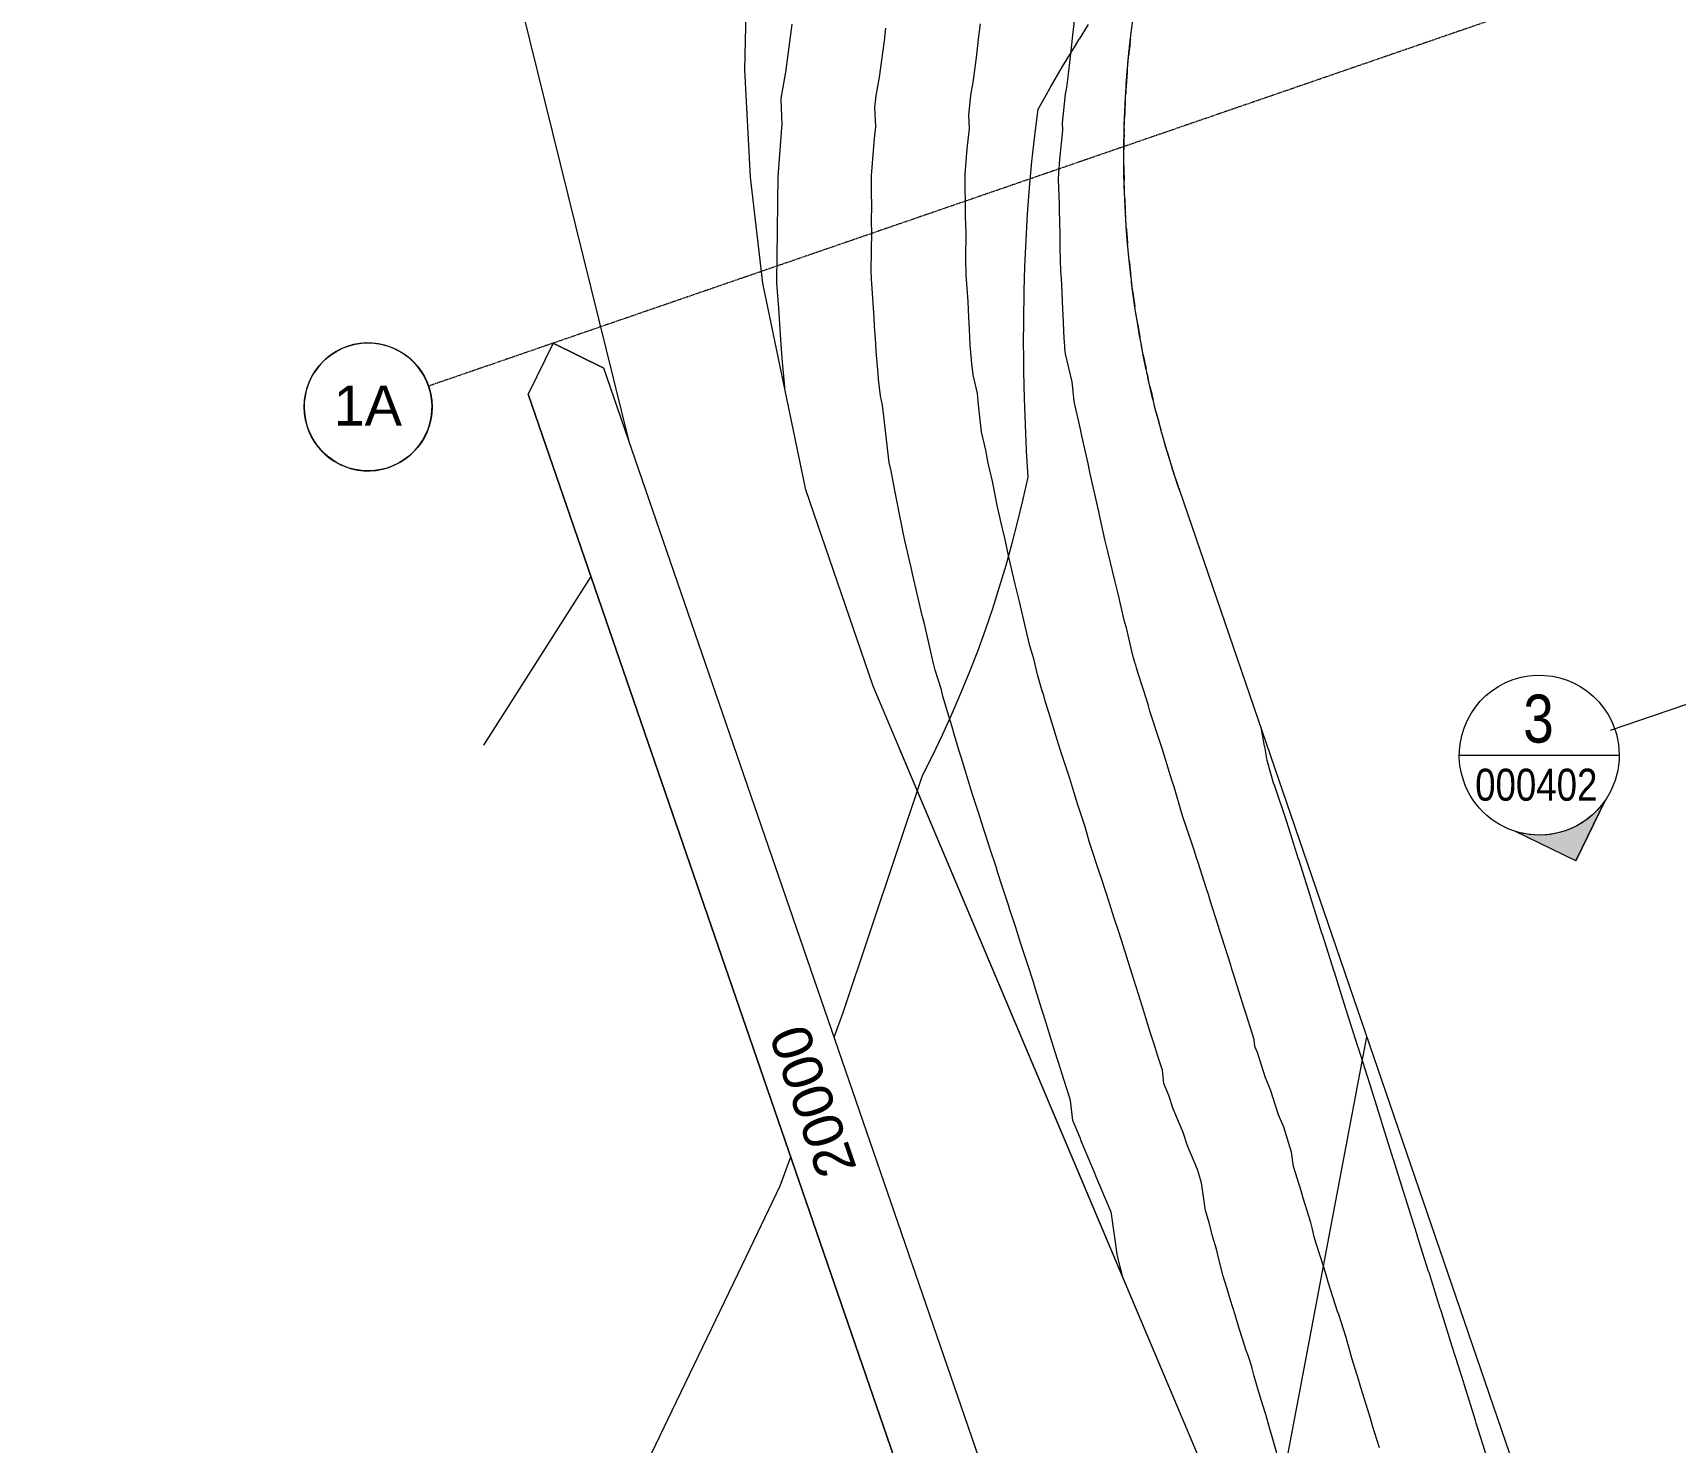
# Model space of a CAD drawing. Header units: millimetres. Extents: x -2612262 to -2065320, y 3717813 to 4283368.
# Drawn here: x -2481670 to -2461125, y 3976092 to 3993716 of the extents above; entities that cross this region are included whole.
import ezdxf

# ---------------------------------------------------------------- set-up
doc = ezdxf.new("R2010")
doc.units = ezdxf.units.MM
doc.linetypes.add('Aligning Line', pattern=[3.2004, 1.6002, -1.6002])
doc.linetypes.add('Grid Line', pattern=[21, 12, -3, 3, -3])
for name, color, linetype, lineweight in [('A-ANNO-NOTE', 131, 'Continuous', 5), ('A-DETL-GENF', 92, 'Continuous', 5), ('A-FLOR', 192, 'Continuous', 5), ('C-TOPO', 7, 'Continuous', 5), ('C-TOPO-MAJR', 7, 'Continuous', 20), ('C-TOPO-MINR', 7, 'Continuous', 5), ('G-ANNO-REFR', 1, 'Aligning Line', 5), ('G-ANNO-SYMB', 111, 'Continuous', 5), ('S-GRID', 1, 'Continuous', 5), ('S-GRID-IDEN', 1, 'Continuous', 5)]:
    doc.layers.add(name, color=color, linetype=linetype, lineweight=lineweight)
doc.styles.add('Arial', font='arial.ttf', dxfattribs={"height": 500})
doc.styles.add('Arial Narrow', font='ARIALN.TTF', dxfattribs={"height": 600})
doc.styles.add('Arial Narrow_1', font='ARIALN.TTF', dxfattribs={"height": 400})
picture_1 = doc.add_image_def('image1.jpg', size_in_pixel=(6528, 5638))

# ---------------------------------------------------------------- blocks, each defined once
blk = doc.blocks.new('Dimension - Grids _2D_ - 1-200-639481-GA - Part A')
at = {"layer": 'A-DETL-GENF'}
for p, q in [((9677, 500), (-9323, 500)), ((-9323, 500), (9677, 500)), ((10177, 0), (9677, 500)), ((10177, 0), (9677, 500)), ((9677, -500), (10177, 0)), ((10177, 0), (9677, -500)), ((-9323, -500), (9677, -500)), ((-9323, -500), (9677, -500))]:
    blk.add_line(p, q, dxfattribs=at)
blk = doc.blocks.new('Grid - A1-203820-GA - Part A')
at = {"layer": 'S-GRID-IDEN'}
blk.add_circle((0, 0), 4, dxfattribs=at)
for start, end in [(360, 180), (180, 360)]:
    blk.add_arc((0, 0), 4, start, end, dxfattribs=at)
blk = doc.blocks.new('Section - Black-1049-GA - Part A')
at = {"layer": 'G-ANNO-SYMB'}
h = blk.add_hatch(color=256, dxfattribs=at)
edge = h.paths.add_edge_path()
edge.add_line((-7.7, 4), (-4.7, 7))
edge.add_line((-4.7, 7), (-1.7, 4))
edge.add_arc((-4.7, 0), 5, 53.1301, 126.8699)
for p, q in [((-4.7, 7), (-7.7, 4)), ((-4.7, 7), (-7.7, 4)), ((-1.7, 4), (-4.7, 7)), ((-4.7, 7), (-1.7, 4))]:
    blk.add_line(p, q, dxfattribs=at)
for start, end in [(360, 180), (53.1301, 126.8699), (180, 360)]:
    blk.add_arc((-4.7, 0), 5, start, end, dxfattribs=at)

msp = doc.modelspace()

# ---------------------------------------------------------------- linework, layer by layer
at = {"layer": 'A-FLOR'}
msp.add_line((-2467326.1, 3987999), (-2460288.9, 3967458.3), dxfattribs=at)
for points, knots in [([(-2467972.4, 3993315), (-2467885, 3994304.8), (-2467507.4, 3996133.2), (-2466748.4, 3997835.7), (-2466321, 3998583.2)], [-1, -1, -1, -1, -0.75, -0.53333333, -0.53333333, -0.53333333, -0.53333333]), ([(-2467326.1, 3987999), (-2467471.8, 3988424.4), (-2467718.6, 3989290), (-2468029.2, 3991063.7), (-2468051.5, 3992419.4), (-2467972.4, 3993315)], [-1, -1, -1, -1, -0.75, -0.5, 0, 0, 0, 0])]:
    msp.add_open_spline(points, degree=3, knots=knots, dxfattribs=at)
at = {"layer": 'C-TOPO'}
for p, q in [((-2472761.5, 3993254.6), (-2472734.4, 3994610.1)), ((-2467970.3, 3993338.5), (-2467954.6, 3993500.7)), ((-2467950.5, 3993540.6), (-2467934.5, 3993683.7)), ((-2467948.7, 3993557.7), (-2467949.3, 3993551.8)), ((-2467947, 3993573.1), (-2467948.7, 3993557.7)), ((-2472692.6, 3991910), (-2472761.5, 3993254.6)), ((-2468000.1, 3992938), (-2467999.2, 3992953.8)), ((-2468009.6, 3992754.6), (-2468009.9, 3992748.6)), ((-2468008.9, 3992770.5), (-2468009.6, 3992754.6)), ((-2468017.9, 3992520.1), (-2468017.4, 3992539.1)), ((-2468021.7, 3992043.7), (-2468022.3, 3992133)), ((-2472537.6, 3990584.1), (-2472692.6, 3991910)), ((-2467998.6, 3991396.7), (-2468007.2, 3991553.8)), ((-2468006.9, 3991546.9), (-2468006.6, 3991541.8)), ((-2467970.8, 3991026.5), (-2467979.6, 3991130)), ((-2467930.7, 3990644.1), (-2467938.5, 3990710.5)), ((-2472000.9, 3988003.2), (-2472537.6, 3990584.1)), ((-2467879.2, 3990262.8), (-2467888.5, 3990325.7)), ((-2467824.6, 3989929.5), (-2467825.7, 3989935.8)), ((-2467821.4, 3989911.6), (-2467824.6, 3989929.5)), ((-2467815.5, 3989878.7), (-2467821.4, 3989911.6)), ((-2467746.4, 3989525.8), (-2467744.9, 3989518.4)), ((-2467734.1, 3989467.8), (-2467736.2, 3989477.7)), ((-2467730.2, 3989449.6), (-2467734.1, 3989467.8)), ((-2467666, 3989168.4), (-2467663.6, 3989158.6)), ((-2467616, 3988967.4), (-2467642.5, 3989072.5)), ((-2467611, 3988948), (-2467616, 3988967.4)), ((-2467556.4, 3988743.8), (-2467611, 3988948)), ((-2467563.2, 3988768.6), (-2467559.4, 3988754.8)), ((-2467559.4, 3988754.8), (-2467558.7, 3988752.2)), ((-2467483.7, 3988491.1), (-2467489, 3988508.9)), ((-2467480.3, 3988479.7), (-2467483.7, 3988491.1)), ((-2467455.8, 3988398.8), (-2467480.3, 3988479.7)), ((-2467450.7, 3988382), (-2467448.1, 3988373.8)), ((-2471156.6, 3985544.8), (-2472000.9, 3988003.2)), ((-2467334.2, 3988022.8), (-2467340.4, 3988041.1)), ((-2466776.7, 3986395.3), (-2466758.2, 3986341.3)), ((-2466758, 3986340.9), (-2462251.9, 3973188.2)), ((-2468634.6, 3979577.4), (-2471156.6, 3985544.8)), ((-2465595.4, 3972386.2), (-2470843.8, 3984804.8)), ((-2466573.8, 3974701.2), (-2468634.6, 3979577.4))]:
    msp.add_line(p, q, dxfattribs=at)
at = {"layer": 'C-TOPO', "flags": 128}
for points in [[(-2467991.8, 3993067.7), (-2467975.1, 3993284.3), (-2467973.3, 3993304.5)], [(-2468016.7, 3992562.8), (-2468010.4, 3992737.1), (-2468001.6, 3992912)], [(-2468022.4, 3992186.3), (-2468022.2, 3992263.8), (-2468018.8, 3992483.9)], [(-2468008.7, 3991585.5), (-2468015.8, 3991766.7), (-2468020.3, 3991947.9)], [(-2467984.4, 3991190.7), (-2467997.1, 3991372.2), (-2467998.1, 3991387.5)], [(-2467944.8, 3990767), (-2467963.5, 3990948.4), (-2467967.6, 3990991.8)], [(-2467891.7, 3990348.1), (-2467916.4, 3990529.1), (-2467925.5, 3990601.2)], [(-2467829.9, 3989959.5), (-2467860.5, 3990142.4), (-2467872.4, 3990218.2)], [(-2467741.1, 3989500.6), (-2467779.7, 3989689.3), (-2467806.1, 3989827.5)], [(-2467657.5, 3989133.3), (-2467670.4, 3989186.9), (-2467720.9, 3989407.3)], [(-2467489, 3988508.9), (-2467552, 3988727.9), (-2467553.3, 3988732.6)], [(-2467340.4, 3988041.1), (-2467412.3, 3988259.8), (-2467435.6, 3988333.5)]]:
    msp.add_lwpolyline(points, dxfattribs=at)
at = {"layer": 'C-TOPO'}
for start, end in [(173.89529, 174.40399), (173.52794, 173.80054), (175.77293, 176.13876), (175.65806, 175.77293), (175.51857, 175.65806), (175.31731, 175.51857), (177.47345, 177.90106), (177.06468, 177.3762), (179.35132, 179.66092), (179.2355, 179.35132), (179.09159, 179.2355), (178.80889, 179.09159), (180.55533, 181.02422), (181.03105, 181.41482), (182.30812, 182.80353), (182.83583, 183.16292), (184.06923, 184.59911), (184.60421, 184.90776), (185.83686, 186.38985), (186.39089, 186.65341), (187.60436, 188.1788), (188.17939, 188.40333), (189.36797, 189.96505), (189.96781, 190.15534), (191.13427, 191.60285), (191.60285, 191.75653), (191.75653, 191.87331), (192.9216, 193.50069), (193.54525, 193.65364), (194.70836, 195.19965), (195.19965, 195.33397), (196.57159, 196.98713), (196.98713, 197.12269)]:
    msp.add_arc((-2455122.4, 3992180), 12900, start, end, dxfattribs=at)
for centre, major_axis, ratio, start_param, end_param in [((-2455682.7, 3992253.9), (1650.5, 12506.2), 0.9778275, 1.5969175, 1.6001014), ((-2455670.3, 3992277.7), (2197.8, 12431.5), 0.9777621, 1.6853241, 1.688347), ((-2455676.3, 3992255.8), (1706.4, 12503.6), 0.9779316, 1.639065, 1.6450865), ((-2455682.7, 3992151), (-646, 12602.4), 0.9778202, 1.4914529, 1.494326), ((-2455681.2, 3992225.1), (1004.1, 12580.3), 0.9777423, 1.6630496, 1.6681003), ((-2455685.1, 3992186.1), (135.9, 12615.1), 0.9779204, 1.5976598, 1.6002091), ((-2455678.9, 3992186.3), (140.7, 12619.4), 0.9780783, 1.6293199, 1.6318361), ((-2455670.3, 3992188.9), (194.5, 12625.4), 0.9782378, 1.6650042, 1.6698218), ((-2455669.5, 3992141.7), (-882.1, 12592.7), 0.9784583, 1.6114984, 1.6137407), ((-2455669.4, 3992142.1), (-873.7, 12593.4), 0.9784573, 1.6144225, 1.6166827), ((-2455669.3, 3992141.3), (-896.2, 12593.3), 0.9783491, 1.6438174, 1.6456058), ((-2455669.8, 3992132.5), (-1100, 12577.5), 0.9782244, 1.6584489, 1.6603586), ((-2455652.8, 3992121.9), (-1390.9, 12558.2), 0.9787503, 1.6759793, 1.6794016), ((-2455619, 3992074.3), (-2653.6, 12367.6), 0.9797004, 1.6899564, 1.6919405)]:
    msp.add_ellipse(centre, major_axis=major_axis, ratio=ratio, start_param=start_param, end_param=end_param, dxfattribs=at)
at = {"layer": 'C-TOPO-MAJR', "color": 8, "lineweight": 15}
for p, q in [((-2471017.9, 3993617.1), (-2471001.1, 3993774.3)), ((-2471080, 3993161.9), (-2471017.9, 3993617.1)), ((-2471121, 3992930.2), (-2471080, 3993161.9)), ((-2471136.7, 3992782.6), (-2471121, 3992930.2)), ((-2471124.5, 3992544.5), (-2471136.7, 3992782.6)), ((-2471140.3, 3992396.4), (-2471124.5, 3992544.5)), ((-2471177.4, 3991932.7), (-2471140.3, 3992396.4)), ((-2471179.9, 3991695.7), (-2471177.4, 3991932.7)), ((-2471175.7, 3991580.5), (-2471179.9, 3991695.7)), ((-2471178.3, 3991341.6), (-2471175.7, 3991580.5)), ((-2471174.2, 3991228.4), (-2471178.3, 3991341.6)), ((-2471181.6, 3990746.5), (-2471174.2, 3991228.4)), ((-2471177.6, 3990638.3), (-2471181.6, 3990746.5)), ((-2471160.6, 3990396.5), (-2471177.6, 3990638.3)), ((-2471143.6, 3990151.4), (-2471160.6, 3990396.5)), ((-2471139.8, 3990048.4), (-2471143.6, 3990151.4)), ((-2471124.4, 3989831.2), (-2471139.8, 3990048.4)), ((-2471120.6, 3989730.2), (-2471124.4, 3989831.2)), ((-2471096.7, 3989457), (-2471120.6, 3989730.2)), ((-2471089.6, 3989384.3), (-2471096.7, 3989457)), ((-2471065.9, 3989176.1), (-2471089.6, 3989384.3)), ((-2471039.7, 3989062.2), (-2471065.9, 3989176.1)), ((-2471015.2, 3988849), (-2471039.7, 3989062.2)), ((-2470959.4, 3988344.9), (-2471015.2, 3988849)), ((-2470934.6, 3988237.7), (-2470959.4, 3988344.9)), ((-2470888.8, 3987993.8), (-2470934.6, 3988237.7)), ((-2470864.7, 3987889.6), (-2470888.8, 3987993.8)), ((-2470814.8, 3987632.8), (-2470864.7, 3987889.6)), ((-2470783.2, 3987466.2), (-2470814.8, 3987632.8)), ((-2470760.4, 3987367.9), (-2470783.2, 3987466.2)), ((-2470683.3, 3987031.2), (-2470760.4, 3987367.9)), ((-2470662.9, 3986936.2), (-2470683.3, 3987031.2)), ((-2470543.4, 3986431.4), (-2470662.9, 3986936.2)), ((-2470521.1, 3986341.5), (-2470543.4, 3986431.4)), ((-2470402.1, 3985829.3), (-2470521.1, 3986341.5)), ((-2470382.5, 3985744.8), (-2470402.1, 3985829.3)), ((-2470305.3, 3985502.4), (-2470382.5, 3985744.8)), ((-2470286.4, 3985419.4), (-2470305.3, 3985502.4)), ((-2470208.7, 3985159.8), (-2470286.4, 3985419.4)), ((-2470172.9, 3985049.3), (-2470208.7, 3985159.8)), ((-2470144.7, 3984944.9), (-2470172.9, 3985049.3)), ((-2470081.3, 3984731.7), (-2470144.7, 3984944.9)), ((-2470058.1, 3984659.2), (-2470081.3, 3984731.7)), ((-2469994.5, 3984452.2), (-2470058.1, 3984659.2)), ((-2469931.5, 3984246.2), (-2469994.5, 3984452.2)), ((-2469909.7, 3984179), (-2469931.5, 3984246.2)), ((-2469836.4, 3983954.7), (-2469909.7, 3984179)), ((-2469776.4, 3983767.3), (-2469836.4, 3983954.7)), ((-2469756.4, 3983702), (-2469776.4, 3983767.3)), ((-2469689.2, 3983495.2), (-2469756.4, 3983702)), ((-2469621.3, 3983286), (-2469689.2, 3983495.2)), ((-2469603.9, 3983226.2), (-2469621.3, 3983286)), ((-2469536.6, 3983018.7), (-2469603.9, 3983226.2)), ((-2469467.1, 3982805.6), (-2469536.6, 3983018.7)), ((-2469448.2, 3982750.3), (-2469467.1, 3982805.6)), ((-2469379.6, 3982539.2), (-2469448.2, 3982750.3)), ((-2469310, 3982325.1), (-2469379.6, 3982539.2)), ((-2469294, 3982274.3), (-2469310, 3982325.1)), ((-2469224.7, 3982061), (-2469294, 3982274.3)), ((-2469154.2, 3981844.3), (-2469224.7, 3982061)), ((-2469139.6, 3981798), (-2469154.2, 3981844.3)), ((-2469072, 3981581.5), (-2469139.6, 3981798)), ((-2469003, 3981360.5), (-2469072, 3981581.5)), ((-2468990, 3981319.6), (-2469003, 3981360.5)), ((-2468921.8, 3981100.7), (-2468990, 3981319.6)), ((-2468851.8, 3980876.4), (-2468921.8, 3981100.7)), ((-2468840.5, 3980840.9), (-2468851.8, 3980876.4)), ((-2468769, 3980616.1), (-2468840.5, 3980840.9)), ((-2468698.1, 3980393.1), (-2468769, 3980616.1)), ((-2468688.5, 3980362.7), (-2468698.1, 3980393.1)), ((-2468660.8, 3980114.6), (-2468688.5, 3980362.7)), ((-2468565.9, 3979889.9), (-2468660.8, 3980114.6)), ((-2468559, 3979868), (-2468565.9, 3979889.9)), ((-2468375.2, 3979433.2), (-2468559, 3979868)), ((-2468368.3, 3979411.4), (-2468375.2, 3979433.2)), ((-2468181.6, 3978969.7), (-2468368.3, 3979411.4)), ((-2468174.7, 3978947.9), (-2468181.6, 3978969.7)), ((-2468105.8, 3978441.6), (-2468174.7, 3978947.9)), ((-2468104.1, 3978436.2), (-2468105.8, 3978441.6)), ((-2468040.2, 3978173.7), (-2468104.1, 3978436.2)), ((-2468038.7, 3978167.4), (-2468040.2, 3978173.5))]:
    msp.add_line(p, q, dxfattribs=at)
at = {"layer": 'C-TOPO-MAJR', "color": 9, "lineweight": 15}
for p, q in [((-2467467.2, 3968002), (-2465001.1, 3981072.3)), ((-2465001, 3981072.8), (-2464984, 3981162.9))]:
    msp.add_line(p, q, dxfattribs=at)
at = {"layer": 'C-TOPO-MINR', "color": 253}
for p, q in [((-2474210.3, 3988603.9), (-2475546.9, 3993999.1)), ((-2468662.5, 3993650.3), (-2468623.4, 3994016.5)), ((-2472252.2, 3993226.6), (-2472170.4, 3993826.4)), ((-2469837.4, 3993669.8), (-2469816.5, 3993828.1)), ((-2469865.4, 3993407.9), (-2469837.4, 3993669.8)), ((-2468712.9, 3993198.6), (-2468673.7, 3993565.3)), ((-2468673.7, 3993565.3), (-2468662.5, 3993650.3)), ((-2469907.8, 3993097.3), (-2469865.4, 3993407.9)), ((-2472306.2, 3992921.2), (-2472252.2, 3993226.6)), ((-2469935.7, 3992939.2), (-2469907.8, 3993097.3)), ((-2468735.6, 3993032.6), (-2468712.9, 3993198.6)), ((-2472310.5, 3992881.4), (-2472306.2, 3992921.2)), ((-2469963, 3992683.8), (-2469935.7, 3992939.2)), ((-2468789.2, 3992585.1), (-2468750.5, 3992948.1)), ((-2468750.5, 3992948.1), (-2468735.6, 3993032.6)), ((-2472294.4, 3992567.4), (-2472310.5, 3992881.4)), ((-2469954.6, 3992521.7), (-2469963, 3992683.8)), ((-2472347.5, 3991915.2), (-2472298.6, 3992527.4)), ((-2472298.6, 3992527.4), (-2472294.4, 3992567.4)), ((-2469982.1, 3992265.4), (-2469954.6, 3992521.7)), ((-2468823.8, 3992134.4), (-2468784.8, 3992498.9)), ((-2468784.8, 3992498.9), (-2468789.2, 3992585.1)), ((-2470007.2, 3991950.3), (-2469982.1, 3992265.4)), ((-2468837.1, 3991967.8), (-2468823.8, 3992134.4)), ((-2472350.9, 3991602.3), (-2472347.5, 3991915.2)), ((-2470008.9, 3991789.2), (-2470007.2, 3991950.3)), ((-2468838, 3991882.6), (-2468837.1, 3991967.8)), ((-2468827, 3991584.2), (-2468838, 3991882.6)), ((-2470001.3, 3991582.4), (-2470008.9, 3991789.2)), ((-2472353.5, 3991263), (-2472350, 3991578.6)), ((-2472350, 3991578.6), (-2472350.9, 3991602.3)), ((-2470003.1, 3991420.2), (-2470001.3, 3991582.4)), ((-2468828, 3991498.9), (-2468827, 3991584.2)), ((-2468817, 3991200.5), (-2468828, 3991498.9)), ((-2472362.6, 3990605.1), (-2472352.8, 3991242.4)), ((-2472352.8, 3991242.4), (-2472353.5, 3991263)), ((-2469995.6, 3991214.5), (-2470003.1, 3991420.2)), ((-2470000.6, 3990888), (-2469995.6, 3991214.5)), ((-2468819.6, 3991029.4), (-2468817, 3991200.5)), ((-2469993.1, 3990685.4), (-2470000.6, 3990888)), ((-2468808.6, 3990732.6), (-2468819.6, 3991029.4)), ((-2469981.6, 3990521.9), (-2469993.1, 3990685.4)), ((-2468802.6, 3990647.3), (-2468808.6, 3990732.6)), ((-2468796.6, 3990560.8), (-2468802.6, 3990647.3)), ((-2472362.1, 3990591.1), (-2472362.6, 3990605.1)), ((-2472339.6, 3990271.1), (-2472362.1, 3990591.1)), ((-2469970.1, 3990356.1), (-2469981.6, 3990521.9)), ((-2468785.7, 3990265.6), (-2468796.6, 3990560.8)), ((-2472317.1, 3989946.8), (-2472339.6, 3990271.1)), ((-2469962.8, 3990157), (-2469970.1, 3990356.1)), ((-2468780.3, 3990189.4), (-2468785.7, 3990265.6)), ((-2469952.3, 3990010.3), (-2469962.8, 3990157)), ((-2469945, 3989812.1), (-2469952.3, 3990010.3)), ((-2468769.4, 3989894.1), (-2468780.3, 3990189.4)), ((-2472316.9, 3989939.8), (-2472317.1, 3989946.8)), ((-2472296.4, 3989652), (-2472316.9, 3989939.8)), ((-2469928.9, 3989627.9), (-2469945, 3989812.1)), ((-2468761, 3989798.9), (-2468769.4, 3989894.1)), ((-2472296.3, 3989648.2), (-2472296.4, 3989652)), ((-2472264.6, 3989286), (-2472296.3, 3989648.2)), ((-2469924.1, 3989579), (-2469928.9, 3989627.9)), ((-2468758.5, 3989773.6), (-2468761, 3989798.9)), ((-2468750.3, 3989701), (-2468758.5, 3989773.6)), ((-2468670.2, 3989353), (-2468750.3, 3989701)), ((-2469908.1, 3989438.6), (-2469924.1, 3989579)), ((-2469854.9, 3989207.6), (-2469908.1, 3989438.6)), ((-2472261.8, 3989257.8), (-2472264.6, 3989286)), ((-2469838.5, 3989064.1), (-2469854.9, 3989207.6)), ((-2468661.7, 3989279.2), (-2468670.2, 3989353)), ((-2468642.4, 3989105), (-2468661.7, 3989279.2)), ((-2469800.9, 3988725), (-2469838.5, 3989064.1)), ((-2468562.6, 3988759.2), (-2468642.4, 3989105)), ((-2469748.6, 3988498.4), (-2469800.9, 3988725)), ((-2468546.9, 3988675.6), (-2468562.6, 3988759.2)), ((-2468466.9, 3988329.5), (-2468546.9, 3988675.6)), ((-2469717.8, 3988334.7), (-2469748.6, 3988498.4)), ((-2469665.8, 3988109.6), (-2469717.8, 3988334.7)), ((-2468449.9, 3988242.2), (-2468466.9, 3988329.5)), ((-2468439.2, 3988185.5), (-2468449.9, 3988242.2)), ((-2468359.4, 3987840.5), (-2468439.2, 3988185.5)), ((-2469632.4, 3987937.5), (-2469665.8, 3988109.6)), ((-2469611.2, 3987825.9), (-2469632.4, 3987937.5)), ((-2469559.9, 3987604.2), (-2469611.2, 3987825.9)), ((-2468333.4, 3987727), (-2468359.4, 3987840.5)), ((-2469508.3, 3987379.1), (-2469559.9, 3987604.2)), ((-2468259.3, 3987381.9), (-2468333.4, 3987727)), ((-2469461.1, 3987159.1), (-2469508.3, 3987379.1)), ((-2468219.4, 3987213.1), (-2468259.3, 3987381.9)), ((-2469381.4, 3986822.2), (-2469461.1, 3987159.1)), ((-2468134.2, 3986869), (-2468219.4, 3987213.1)), ((-2475611.5, 3985462.8), (-2474686.7, 3986916)), ((-2469327.6, 3986605.2), (-2469381.4, 3986822.2)), ((-2468094.7, 3986699.1), (-2468134.2, 3986869)), ((-2469248.4, 3986264.2), (-2469327.6, 3986605.2)), ((-2468015.4, 3986356.2), (-2468094.7, 3986699.1)), ((-2467990, 3986276.5), (-2468015.4, 3986356.2)), ((-2469199, 3986050.5), (-2469248.4, 3986264.2)), ((-2467910.6, 3985928.3), (-2467990, 3986276.5)), ((-2469147.6, 3985889.4), (-2469199, 3986050.5)), ((-2467885.3, 3985843.7), (-2467910.6, 3985928.3)), ((-2469098.5, 3985673.8), (-2469147.6, 3985889.4)), ((-2467873.6, 3985807.7), (-2467885.3, 3985843.7)), ((-2467864.4, 3985773.7), (-2467873.6, 3985807.7)), ((-2467843.8, 3985704.2), (-2467864.4, 3985773.7)), ((-2467736.5, 3985369.2), (-2467843.8, 3985704.2)), ((-2469047, 3985501.8), (-2469098.5, 3985673.8)), ((-2469023.2, 3985428.5), (-2469047, 3985501.8)), ((-2476028.6, 3984809.8), (-2475611.5, 3985462.8)), ((-2469004.6, 3985359.3), (-2469023.2, 3985428.5)), ((-2468962.6, 3985218), (-2469004.6, 3985359.3)), ((-2467715.6, 3985301.3), (-2467736.5, 3985369.2)), ((-2467695, 3985233.6), (-2467715.6, 3985301.3)), ((-2468897.3, 3985014.2), (-2468962.6, 3985218)), ((-2467587.2, 3984902.9), (-2467695, 3985233.6)), ((-2468855.1, 3984876.8), (-2468897.3, 3985014.2)), ((-2468813.3, 3984739.9), (-2468855.1, 3984876.8)), ((-2467563, 3984828.8), (-2467587.2, 3984902.9)), ((-2466260.9, 3984795.4), (-2466301.3, 3985007.9)), ((-2468748.5, 3984541), (-2468813.3, 3984739.9)), ((-2467543.2, 3984766.9), (-2467563, 3984828.8)), ((-2467438.7, 3984426), (-2467543.2, 3984766.9)), ((-2466260.5, 3984794.1), (-2466260.9, 3984795.4)), ((-2466260.1, 3984792.8), (-2466260.5, 3984794.1)), ((-2466230.4, 3984617.5), (-2466260.1, 3984792.8)), ((-2468699.7, 3984391.7), (-2468748.5, 3984541)), ((-2466144, 3984319.8), (-2466230.4, 3984617.5)), ((-2471532.8, 3981466.9), (-2470539.8, 3984430.1)), ((-2468659.8, 3984267.1), (-2468699.7, 3984391.7)), ((-2468597.5, 3984064), (-2468659.8, 3984267.1)), ((-2467416.3, 3984357.2), (-2467438.7, 3984426)), ((-2467393.7, 3984287.6), (-2467416.3, 3984357.2)), ((-2467297.3, 3983955.3), (-2467393.7, 3984287.6)), ((-2466143.9, 3984319.4), (-2466144, 3984319.8)), ((-2466143.7, 3984318.9), (-2466143.9, 3984319.4)), ((-2465983.8, 3983851.6), (-2466143.7, 3984318.9)), ((-2468552.8, 3983926.2), (-2468597.5, 3984064)), ((-2468507.5, 3983786.8), (-2468552.8, 3983926.2)), ((-2467274.8, 3983885.8), (-2467297.3, 3983955.3)), ((-2467251.5, 3983814.5), (-2467274.8, 3983885.8)), ((-2465983.4, 3983850.5), (-2465983.8, 3983851.6)), ((-2465983.1, 3983849.3), (-2465983.4, 3983850.5)), ((-2465835.8, 3983383.3), (-2465983.1, 3983849.3)), ((-2468450.6, 3983590.8), (-2468507.5, 3983786.8)), ((-2467138.6, 3983484.5), (-2467251.5, 3983814.5)), ((-2468405.7, 3983452.3), (-2468450.6, 3983590.8)), ((-2468359.3, 3983310.1), (-2468405.7, 3983452.3)), ((-2467115.5, 3983413.4), (-2467138.6, 3983484.5)), ((-2468293.4, 3983117.4), (-2468359.3, 3983310.1)), ((-2467092.1, 3983341.2), (-2467115.5, 3983413.4)), ((-2466988.5, 3983013.6), (-2467092.1, 3983341.2)), ((-2465835.2, 3983381.5), (-2465835.8, 3983383.3)), ((-2465834.6, 3983379.6), (-2465835.2, 3983381.5)), ((-2465687.7, 3982915), (-2465834.6, 3983379.6)), ((-2468247.6, 3982976.3), (-2468293.4, 3983117.4)), ((-2468201, 3982833.2), (-2468247.6, 3982976.3)), ((-2468141.2, 3982644), (-2468201, 3982833.2)), ((-2466965, 3982941.3), (-2466988.5, 3983013.6)), ((-2466941.1, 3982867.8), (-2466965, 3982941.3)), ((-2466838.3, 3982542.7), (-2466941.1, 3982867.8)), ((-2465686.9, 3982912.4), (-2465687.7, 3982915)), ((-2465686, 3982909.8), (-2465686.9, 3982912.4)), ((-2465539.6, 3982446.6), (-2465686, 3982909.8)), ((-2468094.8, 3982501.1), (-2468141.2, 3982644)), ((-2468047.7, 3982356.1), (-2468094.8, 3982501.1)), ((-2466815.2, 3982468.8), (-2466838.3, 3982542.7)), ((-2466791.7, 3982393.4), (-2466815.2, 3982468.8)), ((-2465538.6, 3982443.3), (-2465539.6, 3982446.6)), ((-2465537.5, 3982439.9), (-2465538.6, 3982443.3)), ((-2465391.5, 3981978.1), (-2465537.5, 3982439.9)), ((-2467988.9, 3982170.4), (-2468047.7, 3982356.1)), ((-2466689.7, 3982070.9), (-2466791.7, 3982393.4)), ((-2467943.6, 3982025.2), (-2467988.9, 3982170.4)), ((-2467897.3, 3981877), (-2467943.6, 3982025.2)), ((-2466666.3, 3981995.8), (-2466689.7, 3982070.9)), ((-2466642.3, 3981918.8), (-2466666.3, 3981995.8)), ((-2467839.9, 3981695.2), (-2467897.3, 3981877)), ((-2466541.2, 3981599), (-2466642.3, 3981918.8)), ((-2465390.2, 3981974), (-2465391.5, 3981978.1)), ((-2465388.9, 3981970), (-2465390.2, 3981974)), ((-2465243.4, 3981509.6), (-2465388.9, 3981970)), ((-2467794, 3981548.2), (-2467839.9, 3981695.2)), ((-2466516.5, 3981521.4), (-2466541.2, 3981599)), ((-2471645.6, 3981155.7), (-2471532.8, 3981466.9)), ((-2467747, 3981397.6), (-2467794, 3981548.2)), ((-2467690.9, 3981219.9), (-2467747, 3981397.6)), ((-2466492, 3981444.4), (-2466516.5, 3981521.4)), ((-2466391.7, 3981127.3), (-2466492, 3981444.4)), ((-2465242.8, 3981504.3), (-2465243.4, 3981509.6)), ((-2465240.8, 3981499.5), (-2465242.8, 3981504.3)), ((-2465095.8, 3981040.5), (-2465240.8, 3981499.5)), ((-2467642.8, 3981068.8), (-2467690.9, 3981219.9)), ((-2467595, 3980918.7), (-2467642.8, 3981068.8)), ((-2466382.1, 3981041), (-2466391.7, 3981127.3)), ((-2466349.1, 3980963), (-2466382.1, 3981041)), ((-2465091.3, 3981029.9), (-2465095.8, 3981040.5)), ((-2464946.6, 3980572.4), (-2465091.3, 3981029.9)), ((-2467540.1, 3980745), (-2467595, 3980918.7)), ((-2466250.2, 3980649.7), (-2466349.1, 3980963)), ((-2467521.5, 3980577.8), (-2467540.1, 3980745)), ((-2467457.5, 3980426.4), (-2467521.5, 3980577.8)), ((-2466185.9, 3980497.7), (-2466250.2, 3980649.7)), ((-2464941.4, 3980560.3), (-2464946.6, 3980572.4)), ((-2464797, 3980104.2), (-2464941.4, 3980560.3)), ((-2467404.6, 3980258.9), (-2467457.5, 3980426.4)), ((-2466087.1, 3980185.4), (-2466185.9, 3980497.7)), ((-2467280.6, 3979965.5), (-2467404.6, 3980258.9)), ((-2466021.5, 3980030.1), (-2466087.1, 3980185.4)), ((-2467227.7, 3979798.4), (-2467280.6, 3979965.5)), ((-2465922.9, 3979718.8), (-2466021.5, 3980030.1)), ((-2464794.9, 3980088.7), (-2464797, 3980104.2)), ((-2464651.4, 3979634.3), (-2464794.9, 3980088.7)), ((-2467101.6, 3979499.9), (-2467227.7, 3979798.4)), ((-2472320.1, 3979295.6), (-2472188.1, 3979659.7)), ((-2465898.6, 3979539.7), (-2465922.9, 3979718.8)), ((-2465802.3, 3979234.9), (-2465898.6, 3979539.7)), ((-2464649.2, 3979625.5), (-2464651.4, 3979634.3)), ((-2464506.4, 3979173.4), (-2464649.2, 3979625.5)), ((-2467048.8, 3979333.3), (-2467101.6, 3979499.9)), ((-2467002.2, 3978990.7), (-2467048.8, 3979333.3)), ((-2472741.2, 3978416.7), (-2472320.1, 3979295.6)), ((-2465779.5, 3979141.5), (-2465802.3, 3979234.9)), ((-2465684.3, 3978840.1), (-2465779.5, 3979141.5)), ((-2464504.3, 3979164.8), (-2464506.4, 3979173.4)), ((-2464502, 3979155), (-2464504.3, 3979164.8)), ((-2464499.3, 3979146.4), (-2464502, 3979155)), ((-2464357, 3978695.5), (-2464499.3, 3979146.4)), ((-2466953.2, 3978835.6), (-2467002.2, 3978990.7)), ((-2466909.9, 3978657.6), (-2466953.2, 3978835.6)), ((-2465664, 3978756.4), (-2465684.3, 3978840.1)), ((-2465641, 3978660.7), (-2465664, 3978756.4)), ((-2466862.3, 3978506.8), (-2466909.9, 3978657.6)), ((-2466823.7, 3978348.1), (-2466862.3, 3978506.8)), ((-2465615.3, 3978577.3), (-2465641, 3978660.7)), ((-2465522.1, 3978281.8), (-2465615.3, 3978577.3)), ((-2464353.7, 3978684.7), (-2464357, 3978695.5)), ((-2464350.8, 3978674.8), (-2464353.7, 3978684.7)), ((-2464209.1, 3978225.8), (-2464350.8, 3978674.8)), ((-2473672, 3976485.9), (-2472741.2, 3978416.7)), ((-2466780.1, 3978166.5), (-2466823.7, 3978348.1)), ((-2466731.3, 3978008.2), (-2466780.1, 3978166.5)), ((-2465491.8, 3978184.1), (-2465522.1, 3978281.8)), ((-2465465.6, 3978094.8), (-2465491.8, 3978184.1)), ((-2465373.8, 3977804.1), (-2465465.6, 3978094.8)), ((-2464206.1, 3978216.7), (-2464209.1, 3978225.8)), ((-2464204.3, 3978211.9), (-2464206.1, 3978216.7)), ((-2464063.3, 3977765.2), (-2464204.3, 3978211.9)), ((-2466687.1, 3977868.1), (-2466731.3, 3978008.2)), ((-2466630, 3977683.5), (-2466687.1, 3977868.1)), ((-2466580.3, 3977514.8), (-2466630, 3977683.5)), ((-2465348.7, 3977727), (-2465373.8, 3977804.1)), ((-2465333.3, 3977686.9), (-2465348.7, 3977727)), ((-2465242.8, 3977400.2), (-2465333.3, 3977686.9)), ((-2464061.2, 3977757.2), (-2464063.3, 3977765.2)), ((-2464058.1, 3977746.5), (-2464061.2, 3977757.2)), ((-2464054, 3977732.9), (-2464058.1, 3977746.5)), ((-2463913.6, 3977287.7), (-2464054, 3977732.9)), ((-2466538.6, 3977382.5), (-2466580.3, 3977514.8)), ((-2466491.4, 3977237.4), (-2466538.6, 3977382.5)), ((-2465226.2, 3977336.8), (-2465242.8, 3977400.2)), ((-2465201.3, 3977251.8), (-2465226.2, 3977336.8)), ((-2463910.3, 3977276), (-2463913.6, 3977287.7)), ((-2463770.7, 3976833.4), (-2463910.3, 3977276)), ((-2466462.4, 3977162), (-2466491.4, 3977237.4)), ((-2466422.4, 3977035.3), (-2466462.4, 3977162)), ((-2465169.2, 3977143.8), (-2465201.3, 3977251.8)), ((-2465080.5, 3976862.5), (-2465169.2, 3977143.8)), ((-2466391.1, 3976916.5), (-2466422.4, 3977035.3)), ((-2466344.5, 3976757.1), (-2466391.1, 3976916.5)), ((-2465055.9, 3976774.6), (-2465080.5, 3976862.5)), ((-2466284.4, 3976554.7), (-2466344.5, 3976757.1)), ((-2464968.2, 3976496.6), (-2465055.9, 3976774.6)), ((-2463766.3, 3976818), (-2463770.7, 3976833.4)), ((-2463762.7, 3976805.2), (-2463766.3, 3976818)), ((-2463623.8, 3976361.7), (-2463762.7, 3976805.2)), ((-2474347.9, 3975081), (-2473672, 3976485.9)), ((-2466247.4, 3976437.3), (-2466284.4, 3976554.7)), ((-2464936.9, 3976387.1), (-2464968.2, 3976496.6)), ((-2466201.4, 3976273.1), (-2466247.4, 3976437.3)), ((-2466165.7, 3976159.9), (-2466201.4, 3976273.1)), ((-2464911.4, 3976296.1), (-2464936.9, 3976387.1)), ((-2464825.1, 3976020.8), (-2464911.4, 3976296.1)), ((-2463619.1, 3976345.1), (-2463623.8, 3976361.7)), ((-2463615.2, 3976331.4), (-2463619.1, 3976345.1)), ((-2463476.9, 3975895.5), (-2463615.2, 3976331.4)), ((-2466107.4, 3975956.2), (-2466165.7, 3976159.9))]:
    msp.add_line(p, q, dxfattribs=at)
at = {"layer": 'C-TOPO-MINR', "color": 254}
for p, q in [((-2468578.6, 3993637.4), (-2468464.3, 3993819)), ((-2468788.1, 3993295.4), (-2468628.2, 3993558.5)), ((-2468628.2, 3993558.5), (-2468579.5, 3993635.9)), ((-2468943.7, 3993029.7), (-2468788.1, 3993295.4)), ((-2469094.9, 3992761.5), (-2468990.7, 3992946.3)), ((-2468990.7, 3992946.3), (-2468943.7, 3993029.7)), ((-2469136.3, 3992434.8), (-2469094.9, 3992761.5)), ((-2469171.6, 3992107.4), (-2469136.3, 3992434.8)), ((-2469201.3, 3991779.5), (-2469171.6, 3992107.4)), ((-2469225.6, 3991451.1), (-2469201.3, 3991779.5)), ((-2469244.9, 3991122.4), (-2469225.6, 3991451.1)), ((-2469259.4, 3990793.4), (-2469244.9, 3991122.4)), ((-2469268.5, 3990489.7), (-2469259.4, 3990793.4)), ((-2469274.7, 3990135), (-2469269.3, 3990464.3)), ((-2469269.3, 3990464.3), (-2469268.6, 3990488.6)), ((-2469275.8, 3989805.7), (-2469274.7, 3990135)), ((-2469274.7, 3989691.7), (-2469275.8, 3989805.7)), ((-2469272.7, 3989476.5), (-2469274.7, 3989687.4)), ((-2469265.4, 3989147.3), (-2469272.7, 3989476.5)), ((-2469254.2, 3988818.2), (-2469265.4, 3989147.3)), ((-2469239, 3988489.3), (-2469254.2, 3988818.2)), ((-2469219.9, 3988160.5), (-2469238.9, 3988487)), ((-2469282.7, 3987884.1), (-2469219.9, 3988160.5)), ((-2469349.3, 3987608.5), (-2469282.7, 3987884.1)), ((-2469420, 3987334), (-2469349.3, 3987608.5)), ((-2469495.5, 3987060.7), (-2469420, 3987334)), ((-2469575.9, 3986788.9), (-2469495.5, 3987060.7)), ((-2469661.7, 3986518.7), (-2469575.9, 3986788.9)), ((-2469752.9, 3986250.2), (-2469661.7, 3986518.7)), ((-2469849.6, 3985983.7), (-2469752.9, 3986250.2)), ((-2469951.8, 3985719.3), (-2469849.6, 3985983.7)), ((-2470059.4, 3985457), (-2469951.8, 3985719.3)), ((-2470172.2, 3985197), (-2470059.4, 3985457)), ((-2470290.1, 3984939.1), (-2470172.2, 3985197)), ((-2470412.7, 3984683.5), (-2470290.1, 3984939.1)), ((-2470539.8, 3984430.1), (-2470412.7, 3984683.5))]:
    msp.add_line(p, q, dxfattribs=at)
at = {"layer": 'G-ANNO-SYMB'}
for p, q in [((-2458767.2, 3986083.5), (-2461937.1, 3984990)), ((-2463825.7, 3984683.5), (-2461825.7, 3984683.5))]:
    msp.add_line(p, q, dxfattribs=at)
at = {"layer": 'S-GRID', "linetype": 'Grid Line'}
msp.add_line((-2339544.7, 4036533), (-2476719.9, 3989298.8), dxfattribs=at)

# ---------------------------------------------------------------- block references
at = {"layer": 'A-DETL-GENF', "rotation": 109.0004071202325}
msp.add_blockref('Dimension - Grids _2D_ - 1-200-639481-GA - Part A', (-2471849.5, 3980212), dxfattribs=at)
at = {"layer": 'G-ANNO-SYMB', "extrusion": (0, 0, -1), "xscale": 199.9999999999999, "yscale": 199.9999999999999, "zscale": 199.9999999999999, "rotation": 160.9679094630466}
msp.add_blockref('Section - Black-1049-GA - Part A', (2461937.1, 3984990), dxfattribs=at)
at = {"layer": 'S-GRID-IDEN', "xscale": 199.9999999999999, "yscale": 199.9999999999999, "zscale": 199.9999999999999, "rotation": 109.0004071202157}
msp.add_blockref('Grid - A1-203820-GA - Part A', (-2477476.3, 3989038.3), dxfattribs=at)

# ---------------------------------------------------------------- texts
at = {"layer": 'A-ANNO-NOTE', "insert": (-2471832.5, 3979353.7), "char_height": 500, "width": 2324.894, "attachment_point": 1, "rotation": 109.00041, "style": 'Arial'}
msp.add_mtext('20000', dxfattribs=at)
at = {"layer": 'G-ANNO-SYMB', "attachment_point": 1}
for s, insert, char_height, width, style in [('3', (-2463026, 3985440.4), 600, 464.979, 'Arial Narrow'), ('000402', (-2463627, 3984513.8), 400, 1924.05, 'Arial Narrow_1')]:
    msp.add_mtext(s, dxfattribs=dict(at, insert=insert, char_height=char_height, width=width, style=style))
at = {"layer": 'S-GRID-IDEN', "insert": (-2477907, 3989306), "char_height": 500, "width": 1026.16, "attachment_point": 1, "style": 'Arial'}
msp.add_mtext('1A', dxfattribs=at)

# ---------------------------------------------------------------- pictures from other files: only their frames are drawn
at = {"layer": 'G-ANNO-REFR'}
image = msp.add_image(picture_1, insert=(-2382054.9, 4283368.1), size_in_units=(433000, 373966.6), rotation=-122.11743, dxfattribs=at)
image.dxf.flags = 15

doc.saveas('drawing.dxf')
